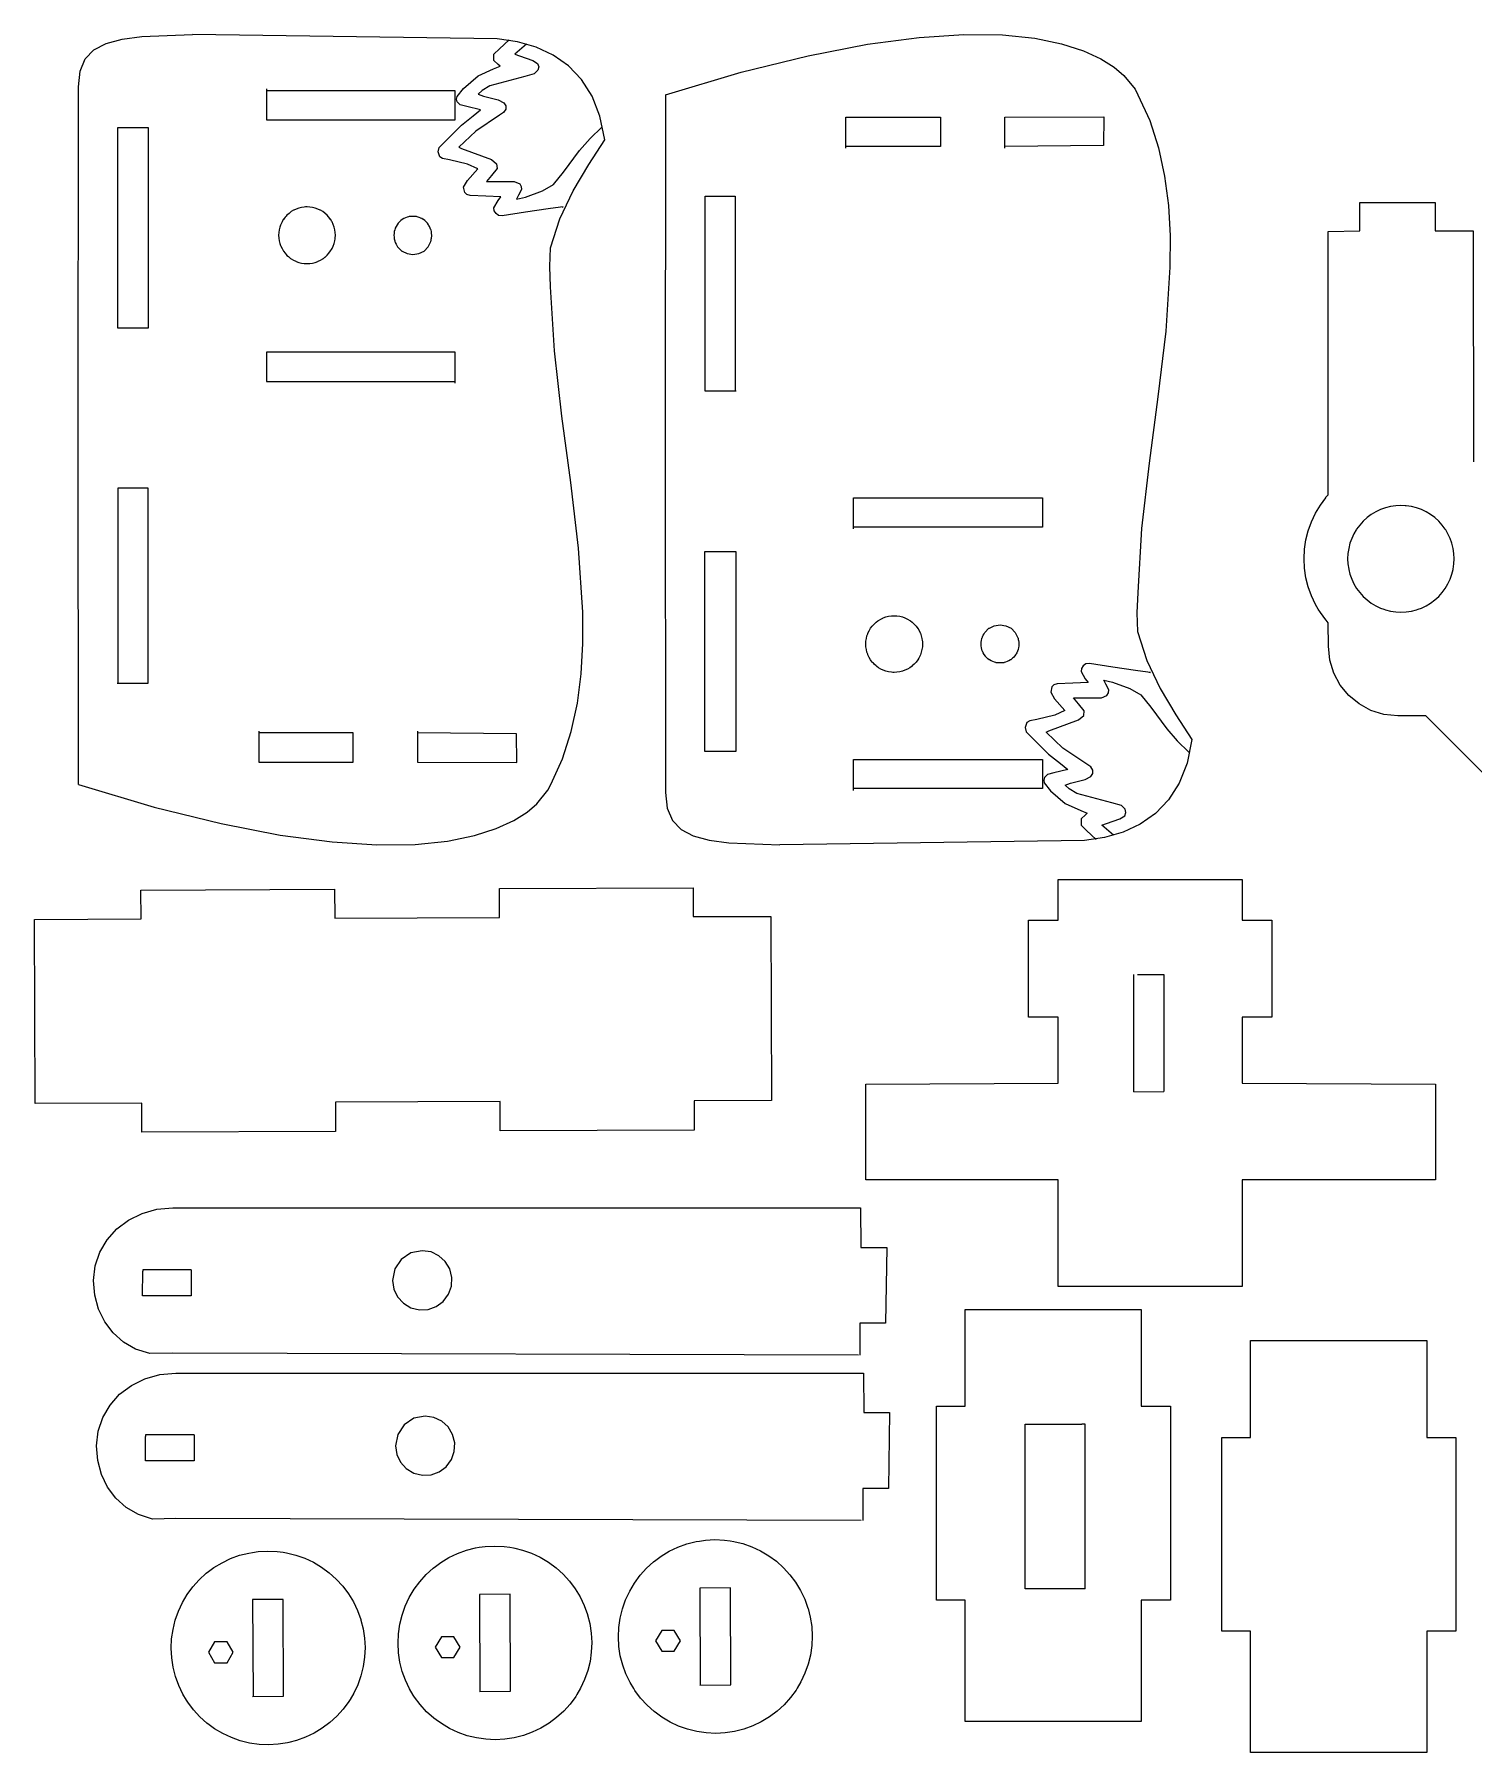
# Model space of a CAD drawing. Extents: x -171 to 171, y -88 to 88.
# Drawn here: x -170.5 to -26.6, y -87.8 to 84.1 of the extents above; entities that cross this region are included whole.
import ezdxf

# ---------------------------------------------------------------- set-up
doc = ezdxf.new("R2010")
doc.units = 0
doc.layers.add('MODELSKETCH_VISIBLE', color=7, linetype='CONTINUOUS')

msp = doc.modelspace()

# ---------------------------------------------------------------- linework, layer by layer
at = {"layer": 'MODELSKETCH_VISIBLE'}
for p, q in [((-165.44, 81.62), (-164.58, 82.53)), ((-164.58, 82.53), (-163.35, 83.17)), ((-163.35, 83.17), (-161.76, 83.6)), ((-161.76, 83.6), (-159.79, 83.87)), ((-159.79, 83.87), (-154.7, 84.08)), ((-124.23, 83.62), (-154.7, 84.08)), ((-124.57, 82.09), (-124.01, 82.64)), ((-122.22, 83.33), (-124.23, 83.62)), ((-124.01, 82.64), (-123.05, 83.52)), ((-121.32, 83.1), (-122.48, 82.1)), ((-120.35, 82.79), (-122.22, 83.33)), ((-118.64, 82.01), (-120.35, 82.79)), ((-93.13, 81.95), (-87.21, 83.09)), ((-87.21, 83.09), (-82.04, 83.78)), ((-82.04, 83.78), (-77.56, 84.07)), ((-77.56, 84.07), (-73.72, 84.02)), ((-73.72, 84.02), (-70.49, 83.69)), ((-70.49, 83.69), (-67.8, 83.14)), ((-67.8, 83.14), (-65.61, 82.44)), ((-165.95, 80.41), (-165.44, 81.62)), ((-124.6, 80.64), (-123.94, 80.91)), ((-124.57, 81.48), (-124.57, 82.09)), ((-124.14, 81.07), (-124.57, 81.48)), ((-123.94, 80.91), (-124.14, 81.07)), ((-122.48, 82.1), (-122.02, 81.92)), ((-122.02, 81.92), (-120.68, 81.48)), ((-120.68, 81.48), (-120.21, 81.16)), ((-120.21, 81.16), (-120.07, 80.84)), ((-120.07, 80.84), (-120.17, 80.49)), ((-117.12, 80.94), (-118.64, 82.01)), ((-115.82, 79.58), (-117.12, 80.94)), ((-99.85, 80.29), (-93.13, 81.95)), ((-65.61, 82.44), (-63.88, 81.63)), ((-63.88, 81.63), (-62.54, 80.79)), ((-62.54, 80.79), (-61.56, 79.96)), ((-166.12, 78.84), (-165.95, 80.41)), ((-127.62, 78.66), (-126.15, 79.92)), ((-126.15, 79.92), (-124.6, 80.64)), ((-121.49, 79.86), (-124.99, 78.94)), ((-120.54, 80.15), (-121.49, 79.86)), ((-120.17, 80.49), (-120.54, 80.15)), ((-114.76, 77.91), (-115.82, 79.58)), ((-107.4, 78.05), (-99.85, 80.29)), ((-61.56, 79.96), (-60.45, 78.61)), ((-166.15, 44.08), (-166.12, 78.84)), ((-147.32, 78.62), (-147.32, 75.52)), ((-128.43, 78.45), (-147.32, 78.45)), ((-128.43, 75.52), (-128.43, 78.45)), ((-128.31, 77.6), (-128.26, 77.88)), ((-128.23, 77.33), (-128.31, 77.6)), ((-128.26, 77.88), (-127.62, 78.66)), ((-125.75, 78.47), (-126.15, 78.09)), ((-126.15, 78.09), (-125.62, 77.91)), ((-124.99, 78.94), (-125.75, 78.47)), ((-125.62, 77.91), (-124.15, 77.54)), ((-124.15, 77.54), (-123.57, 77.25)), ((-113.97, 75.9), (-114.76, 77.91)), ((-107.4, 78.05), (-107.44, 43.01)), ((-60.45, 78.61), (-60.17, 78.05)), ((-60.17, 78.05), (-58.99, 75.46)), ((-127.93, 77.03), (-128.23, 77.33)), ((-127.28, 76.87), (-127.93, 77.03)), ((-127.82, 75), (-126.63, 75.95)), ((-125.9, 76.54), (-127.28, 76.87)), ((-126.63, 75.95), (-125.9, 76.54)), ((-124.01, 75.99), (-126.38, 74.4)), ((-123.61, 76.28), (-124.01, 75.99)), ((-123.39, 76.6), (-123.61, 76.28)), ((-123.57, 77.25), (-123.38, 76.93)), ((-123.38, 76.93), (-123.39, 76.6)), ((-113.48, 73.54), (-113.97, 75.9)), ((-89.36, 75.8), (-79.91, 75.8)), ((-89.36, 72.7), (-89.36, 75.8)), ((-79.91, 75.8), (-79.91, 72.88)), ((-73.49, 75.8), (-63.57, 75.83)), ((-73.49, 72.7), (-73.49, 75.8)), ((-63.57, 75.83), (-63.6, 72.97)), ((-162.2, 74.73), (-162.2, 54.72)), ((-159.1, 74.73), (-162.2, 74.73)), ((-159.1, 54.72), (-159.1, 74.73)), ((-147.32, 75.52), (-128.43, 75.52)), ((-130.06, 72.78), (-127.82, 75)), ((-126.38, 74.4), (-128.07, 72.8)), ((-114.95, 73.68), (-113.77, 74.8)), ((-58.99, 75.46), (-58.11, 72.74)), ((-130.15, 72.32), (-130.06, 72.78)), ((-129.98, 71.84), (-130.15, 72.32)), ((-128.07, 72.8), (-127.8, 72.65)), ((-127.8, 72.65), (-124.82, 71.56)), ((-127.8, 72.65), (-127.8, 72.65)), ((-117.61, 70.29), (-116, 72.46)), ((-116, 72.46), (-114.95, 73.68)), ((-115.09, 71.08), (-113.48, 73.54)), ((-79.91, 72.88), (-89.36, 72.88)), ((-63.6, 72.97), (-73.49, 72.88)), ((-58.11, 72.74), (-57.5, 69.91)), ((-129.71, 71.65), (-129.98, 71.84)), ((-129.01, 71.52), (-129.71, 71.65)), ((-127.21, 71.09), (-129.01, 71.52)), ((-127.22, 69.45), (-126.19, 70.64)), ((-126.19, 70.64), (-127.21, 71.09)), ((-124.82, 71.56), (-124.3, 71.14)), ((-124.26, 70.65), (-124.82, 69.96)), ((-124.3, 71.14), (-124.26, 70.65)), ((-116.65, 68.43), (-115.09, 71.08)), ((-127.6, 68.81), (-127.22, 69.45)), ((-127.48, 68.25), (-127.6, 68.81)), ((-124.82, 69.96), (-125.31, 69.36)), ((-125.31, 69.36), (-122.53, 69.36)), ((-122.53, 69.36), (-121.98, 69.12)), ((-121.98, 69.12), (-121.83, 68.86)), ((-121.83, 68.86), (-121.81, 68.55)), ((-119.7, 68.44), (-118.6, 69.08)), ((-118.6, 69.08), (-117.61, 70.29)), ((-57.5, 69.91), (-57.12, 66.96)), ((-127.28, 68.06), (-127.48, 68.25)), ((-126.96, 67.96), (-127.28, 68.06)), ((-125.39, 67.9), (-126.96, 67.96)), ((-123.87, 67.84), (-125.39, 67.9)), ((-124.57, 66.73), (-124.16, 67.45)), ((-124.16, 67.45), (-123.87, 67.84)), ((-122.1, 68.01), (-122.3, 67.61)), ((-122.3, 67.61), (-121.42, 67.79)), ((-121.81, 68.55), (-122.1, 68.01)), ((-121.42, 67.79), (-119.7, 68.44)), ((-117.99, 65.63), (-116.65, 68.43)), ((-103.45, 67.91), (-100.43, 67.91)), ((-103.45, 48.38), (-103.45, 67.91)), ((-100.43, 67.91), (-100.43, 48.38)), ((-37.96, 67.28), (-30.43, 67.28)), ((-37.96, 64.42), (-37.96, 67.28)), ((-30.43, 67.28), (-30.43, 64.42)), ((-145.76, 65.33), (-145.88, 65.08)), ((-145.63, 65.55), (-145.76, 65.33)), ((-145.62, 65.57), (-145.63, 65.55)), ((-145.56, 65.65), (-145.62, 65.57)), ((-145.45, 65.79), (-145.56, 65.65)), ((-145.41, 65.83), (-145.45, 65.79)), ((-145.34, 65.91), (-145.41, 65.83)), ((-145.27, 66), (-145.34, 65.91)), ((-145.06, 66.18), (-145.27, 66)), ((-144.99, 66.24), (-145.06, 66.18)), ((-144.84, 66.35), (-144.99, 66.24)), ((-144.6, 66.49), (-144.84, 66.35)), ((-144.59, 66.49), (-144.6, 66.49)), ((-144.35, 66.61), (-144.59, 66.49)), ((-144.08, 66.7), (-144.35, 66.61)), ((-143.81, 66.77), (-144.08, 66.7)), ((-143.54, 66.81), (-143.81, 66.77)), ((-143.41, 66.82), (-143.54, 66.81)), ((-143.26, 66.83), (-143.41, 66.82)), ((-142.98, 66.81), (-143.26, 66.83)), ((-142.71, 66.77), (-142.98, 66.81)), ((-142.44, 66.7), (-142.71, 66.77)), ((-142.17, 66.61), (-142.44, 66.7)), ((-141.93, 66.49), (-142.17, 66.61)), ((-141.92, 66.49), (-141.93, 66.49)), ((-141.68, 66.35), (-141.92, 66.49)), ((-141.47, 66.19), (-141.68, 66.35)), ((-141.46, 66.18), (-141.47, 66.19)), ((-141.25, 66), (-141.46, 66.18)), ((-141.11, 65.83), (-141.25, 66)), ((-141.07, 65.79), (-141.11, 65.83)), ((-140.9, 65.57), (-141.07, 65.79)), ((-140.89, 65.55), (-140.9, 65.57)), ((-140.8, 65.4), (-140.89, 65.55)), ((-140.76, 65.33), (-140.8, 65.4)), ((-140.64, 65.08), (-140.76, 65.33)), ((-134.02, 65.33), (-134.12, 65.22)), ((-133.88, 65.45), (-134.02, 65.33)), ((-133.75, 65.55), (-133.88, 65.45)), ((-133.73, 65.56), (-133.75, 65.55)), ((-133.57, 65.66), (-133.73, 65.56)), ((-133.73, 65.56), (-133.73, 65.56)), ((-133.4, 65.74), (-133.57, 65.66)), ((-133.23, 65.8), (-133.4, 65.74)), ((-133.1, 65.83), (-133.23, 65.8)), ((-133.05, 65.85), (-133.1, 65.83)), ((-132.86, 65.87), (-133.05, 65.85)), ((-132.68, 65.88), (-132.86, 65.87)), ((-132.49, 65.87), (-132.68, 65.88)), ((-132.31, 65.85), (-132.49, 65.87)), ((-132.26, 65.83), (-132.31, 65.85)), ((-132.13, 65.8), (-132.26, 65.83)), ((-131.96, 65.74), (-132.13, 65.8)), ((-131.9, 65.71), (-131.96, 65.74)), ((-131.79, 65.66), (-131.9, 65.71)), ((-131.63, 65.56), (-131.79, 65.66)), ((-131.61, 65.55), (-131.63, 65.56)), ((-131.48, 65.45), (-131.61, 65.55)), ((-131.42, 65.4), (-131.48, 65.45)), ((-131.34, 65.33), (-131.42, 65.4)), ((-131.22, 65.19), (-131.34, 65.33)), ((-124.54, 66.42), (-124.57, 66.73)), ((-124.35, 66.15), (-124.54, 66.42)), ((-124.11, 65.97), (-124.35, 66.15)), ((-123.74, 65.93), (-124.11, 65.97)), ((-121.4, 66.29), (-123.74, 65.93)), ((-119.14, 66.64), (-121.4, 66.29)), ((-117.9, 66.81), (-119.14, 66.64)), ((-118.92, 62.73), (-117.99, 65.63)), ((-117.64, 66.83), (-117.9, 66.81)), ((-117.75, 66.8), (-117.64, 66.83)), ((-57.12, 66.96), (-56.95, 63.93)), ((-146.08, 64.27), (-146.1, 63.99)), ((-146.1, 63.99), (-146.08, 63.71)), ((-146.04, 64.54), (-146.08, 64.27)), ((-146.08, 63.71), (-146.04, 63.44)), ((-145.97, 64.81), (-146.04, 64.54)), ((-145.91, 65), (-145.97, 64.81)), ((-145.88, 65.08), (-145.91, 65)), ((-140.55, 64.81), (-140.64, 65.08)), ((-140.48, 64.54), (-140.55, 64.81)), ((-140.44, 64.27), (-140.48, 64.54)), ((-140.48, 63.44), (-140.45, 63.62)), ((-140.45, 63.62), (-140.44, 63.71)), ((-140.42, 63.99), (-140.44, 64.27)), ((-140.44, 63.71), (-140.42, 63.99)), ((-134.56, 64.18), (-134.57, 63.99)), ((-134.57, 63.99), (-134.56, 63.81)), ((-134.53, 64.36), (-134.56, 64.18)), ((-134.56, 64.18), (-134.56, 64.18)), ((-134.56, 63.81), (-134.56, 63.8)), ((-134.56, 63.8), (-134.53, 63.62)), ((-134.49, 64.54), (-134.53, 64.36)), ((-134.53, 63.62), (-134.49, 63.44)), ((-134.53, 63.62), (-134.53, 63.62)), ((-134.45, 64.65), (-134.49, 64.54)), ((-134.43, 64.71), (-134.45, 64.65)), ((-134.35, 64.88), (-134.43, 64.71)), ((-134.25, 65.04), (-134.35, 64.88)), ((-134.14, 65.19), (-134.25, 65.04)), ((-134.12, 65.22), (-134.14, 65.19)), ((-131.11, 65.04), (-131.22, 65.19)), ((-131.07, 64.98), (-131.11, 65.04)), ((-131.01, 64.88), (-131.07, 64.98)), ((-130.93, 64.71), (-131.01, 64.88)), ((-130.87, 64.54), (-130.93, 64.71)), ((-130.86, 64.49), (-130.87, 64.54)), ((-130.82, 64.36), (-130.86, 64.49)), ((-130.85, 63.52), (-130.83, 63.62)), ((-130.83, 63.62), (-130.82, 63.62)), ((-130.8, 64.18), (-130.82, 64.36)), ((-130.82, 63.62), (-130.8, 63.8)), ((-130.79, 63.99), (-130.8, 64.18)), ((-130.8, 63.8), (-130.79, 63.88)), ((-130.79, 63.98), (-130.79, 63.99)), ((-130.79, 63.97), (-130.79, 63.98)), ((-130.78, 63.94), (-130.79, 63.97)), ((-130.79, 63.91), (-130.78, 63.94)), ((-130.79, 63.88), (-130.79, 63.91)), ((-56.95, 63.93), (-56.96, 60.81)), ((-41.14, 64.37), (-37.96, 64.42)), ((-41.13, 41.32), (-41.14, 64.37)), ((-30.43, 64.42), (-26.65, 64.42)), ((-26.65, 64.42), (-26.6, 41.32)), ((-146.04, 63.44), (-145.97, 63.17)), ((-145.97, 63.17), (-145.91, 62.98)), ((-145.91, 62.98), (-145.88, 62.9)), ((-145.88, 62.9), (-145.76, 62.65)), ((-145.76, 62.65), (-145.68, 62.52)), ((-145.68, 62.52), (-145.62, 62.41)), ((-145.62, 62.41), (-145.45, 62.19)), ((-145.45, 62.19), (-145.34, 62.07)), ((-145.34, 62.07), (-145.27, 61.98)), ((-145.27, 61.98), (-145.12, 61.85)), ((-141.46, 61.8), (-141.25, 61.99)), ((-141.25, 61.99), (-141.07, 62.19)), ((-141.07, 62.19), (-140.9, 62.42)), ((-140.9, 62.42), (-140.8, 62.58)), ((-140.8, 62.58), (-140.76, 62.65)), ((-140.76, 62.65), (-140.64, 62.91)), ((-140.64, 62.91), (-140.55, 63.17)), ((-140.55, 63.17), (-140.48, 63.44)), ((-134.49, 63.44), (-134.48, 63.4)), ((-134.48, 63.4), (-134.47, 63.36)), ((-134.47, 63.36), (-134.44, 63.3)), ((-134.47, 63.36), (-134.47, 63.36)), ((-134.47, 63.36), (-134.47, 63.36)), ((-134.44, 63.3), (-134.43, 63.27)), ((-134.43, 63.27), (-134.35, 63.1)), ((-134.35, 63.1), (-134.27, 62.97)), ((-134.27, 62.97), (-134.2, 62.83)), ((-134.2, 62.83), (-133.78, 62.41)), ((-133.78, 62.41), (-133.73, 62.39)), ((-133.73, 62.39), (-133.26, 62.15)), ((-133.26, 62.15), (-132.67, 62.05)), ((-132.67, 62.05), (-132.09, 62.15)), ((-132.09, 62.15), (-131.56, 62.41)), ((-131.56, 62.41), (-131.14, 62.83)), ((-131.14, 62.83), (-130.88, 63.36)), ((-130.88, 63.36), (-130.87, 63.4)), ((-130.87, 63.4), (-130.86, 63.48)), ((-130.86, 63.48), (-130.85, 63.52)), ((-118.99, 60.87), (-118.92, 62.73)), ((-145.12, 61.85), (-145.06, 61.8)), ((-145.06, 61.8), (-144.9, 61.68)), ((-144.9, 61.68), (-144.84, 61.63)), ((-144.84, 61.63), (-144.6, 61.49)), ((-144.6, 61.49), (-144.39, 61.39)), ((-144.39, 61.39), (-144.35, 61.37)), ((-144.35, 61.37), (-144.08, 61.28)), ((-144.08, 61.28), (-143.81, 61.21)), ((-143.81, 61.21), (-143.54, 61.17)), ((-143.54, 61.17), (-143.26, 61.15)), ((-143.26, 61.15), (-142.98, 61.17)), ((-142.98, 61.17), (-142.71, 61.21)), ((-142.71, 61.21), (-142.44, 61.28)), ((-142.44, 61.28), (-142.17, 61.37)), ((-142.17, 61.37), (-142.13, 61.39)), ((-142.13, 61.39), (-141.92, 61.49)), ((-141.92, 61.49), (-141.68, 61.63)), ((-141.68, 61.63), (-141.64, 61.66)), ((-141.64, 61.66), (-141.62, 61.68)), ((-141.62, 61.68), (-141.47, 61.79)), ((-141.47, 61.79), (-141.46, 61.8)), ((-118.9, 58.82), (-118.99, 60.87)), ((-56.96, 60.81), (-57.39, 54.4)), ((-118.52, 52.43), (-118.9, 58.82)), ((-162.2, 54.72), (-159.1, 54.72)), ((-57.39, 54.4), (-58.17, 47.83)), ((-147.32, 52.28), (-147.32, 49.35)), ((-146.1, 52.28), (-147.32, 52.28)), ((-145.9, 52.28), (-146.1, 52.28)), ((-134.56, 52.28), (-145.9, 52.28)), ((-128.43, 52.28), (-134.56, 52.28)), ((-128.43, 49.18), (-128.43, 52.28)), ((-117.77, 45.88), (-118.52, 52.43)), ((-147.32, 49.35), (-128.43, 49.35)), ((-100.35, 48.38), (-103.45, 48.38)), ((-58.17, 47.83), (-59.05, 41.21)), ((-116.88, 39.26), (-117.77, 45.88)), ((-166.12, 9.04), (-166.15, 44.08)), ((-107.44, 43.01), (-107.4, 8.25)), ((-41.13, 40.96), (-41.13, 41.32)), ((-59.05, 41.21), (-59.8, 34.66)), ((-41.13, 40.34), (-41.13, 40.96)), ((-41.13, 39.78), (-41.13, 40.34)), ((-41.13, 39.31), (-41.13, 39.78)), ((-162.17, 38.71), (-162.17, 19.18)), ((-159.14, 38.71), (-162.17, 38.71)), ((-159.14, 19.18), (-159.14, 38.71)), ((-116.11, 32.69), (-116.88, 39.26)), ((-41.36, 37.78), (-41.13, 38.02)), ((-41.13, 38.9), (-41.13, 39.31)), ((-41.13, 38.56), (-41.13, 38.9)), ((-41.13, 38.29), (-41.13, 38.56)), ((-41.13, 38.1), (-41.13, 38.29)), ((-41.13, 38.02), (-41.13, 38.1)), ((-88.61, 37.74), (-69.71, 37.74)), ((-88.61, 34.64), (-88.61, 37.74)), ((-69.71, 37.74), (-69.71, 34.81)), ((-42.82, 35.34), (-42.41, 36.2)), ((-42.41, 36.2), (-41.92, 37.01)), ((-41.92, 37.01), (-41.39, 37.73)), ((-41.39, 37.73), (-41.36, 37.78)), ((-36.38, 36.33), (-36.83, 36.06)), ((-35.91, 36.56), (-36.38, 36.33)), ((-35.41, 36.73), (-35.91, 36.56)), ((-34.9, 36.86), (-35.41, 36.73)), ((-34.39, 36.94), (-34.9, 36.86)), ((-33.86, 36.96), (-34.39, 36.94)), ((-33.45, 36.94), (-33.86, 36.96)), ((-33.34, 36.94), (-33.45, 36.94)), ((-32.82, 36.86), (-33.34, 36.94)), ((-32.32, 36.73), (-32.82, 36.86)), ((-31.82, 36.56), (-32.32, 36.73)), ((-31.35, 36.33), (-31.82, 36.56)), ((-30.9, 36.06), (-31.35, 36.33)), ((-87.38, 34.81), (-88.61, 34.81)), ((-87.19, 34.81), (-87.38, 34.81)), ((-75.84, 34.81), (-87.19, 34.81)), ((-69.71, 34.81), (-75.84, 34.81)), ((-59.8, 34.66), (-60.18, 28.27)), ((-43.37, 33.52), (-43.14, 34.44)), ((-43.14, 34.44), (-42.82, 35.34)), ((-38.34, 34.53), (-38.57, 34.14)), ((-38.3, 34.59), (-38.34, 34.53)), ((-37.99, 35.01), (-38.3, 34.59)), ((-37.63, 35.4), (-37.99, 35.01)), ((-37.25, 35.75), (-37.63, 35.4)), ((-36.83, 36.06), (-37.25, 35.75)), ((-30.48, 35.75), (-30.9, 36.06)), ((-30.09, 35.4), (-30.48, 35.75)), ((-29.74, 35.01), (-30.09, 35.4)), ((-29.43, 34.59), (-29.74, 35.01)), ((-29.39, 34.53), (-29.43, 34.59)), ((-29.16, 34.14), (-29.39, 34.53)), ((-115.68, 26.28), (-116.11, 32.69)), ((-43.51, 32.58), (-43.37, 33.52)), ((-39.09, 32.67), (-39.17, 32.15)), ((-38.97, 33.18), (-39.09, 32.67)), ((-38.79, 33.67), (-38.97, 33.18)), ((-38.57, 34.14), (-38.79, 33.67)), ((-28.94, 33.67), (-29.16, 34.14)), ((-28.76, 33.18), (-28.94, 33.67)), ((-28.63, 32.67), (-28.76, 33.18)), ((-28.56, 32.15), (-28.63, 32.67)), ((-103.49, 32.37), (-100.39, 32.37)), ((-103.49, 12.36), (-103.49, 32.37)), ((-100.39, 32.37), (-100.39, 12.36)), ((-43.55, 31.63), (-43.51, 32.58)), ((-43.51, 30.68), (-43.55, 31.63)), ((-39.17, 32.15), (-39.2, 31.63)), ((-39.2, 31.63), (-39.17, 31.11)), ((-39.17, 31.11), (-39.09, 30.59)), ((-28.63, 30.59), (-28.56, 31.11)), ((-28.53, 31.63), (-28.56, 32.15)), ((-28.56, 31.11), (-28.53, 31.63)), ((-43.37, 29.74), (-43.51, 30.68)), ((-43.14, 28.82), (-43.37, 29.74)), ((-39.09, 30.59), (-39.09, 30.56)), ((-39.09, 30.56), (-38.97, 30.08)), ((-38.97, 30.08), (-38.79, 29.59)), ((-38.79, 29.59), (-38.57, 29.12)), ((-29.16, 29.12), (-28.94, 29.59)), ((-28.94, 29.59), (-28.76, 30.08)), ((-28.76, 30.08), (-28.64, 30.56)), ((-28.64, 30.56), (-28.63, 30.59)), ((-60.18, 28.27), (-60.27, 26.22)), ((-42.82, 27.92), (-43.14, 28.82)), ((-42.41, 27.06), (-42.82, 27.92)), ((-38.57, 29.12), (-38.3, 28.67)), ((-38.3, 28.67), (-37.99, 28.25)), ((-37.99, 28.25), (-37.63, 27.86)), ((-37.63, 27.86), (-37.25, 27.51)), ((-37.25, 27.51), (-36.83, 27.2)), ((-30.9, 27.2), (-30.48, 27.51)), ((-30.48, 27.51), (-30.09, 27.86)), ((-30.09, 27.86), (-29.74, 28.25)), ((-29.74, 28.25), (-29.43, 28.67)), ((-29.43, 28.67), (-29.16, 29.12)), ((-115.67, 23.16), (-115.68, 26.28)), ((-85.63, 25.72), (-85.37, 25.81)), ((-85.37, 25.81), (-85.1, 25.88)), ((-85.1, 25.88), (-84.82, 25.92)), ((-84.82, 25.92), (-84.54, 25.94)), ((-84.54, 25.94), (-84.26, 25.92)), ((-84.26, 25.92), (-83.99, 25.88)), ((-83.99, 25.88), (-83.72, 25.81)), ((-83.72, 25.81), (-83.46, 25.72)), ((-60.27, 26.22), (-60.21, 24.36)), ((-42.13, 26.59), (-42.41, 27.06)), ((-41.92, 26.25), (-42.13, 26.59)), ((-41.39, 25.53), (-41.92, 26.25)), ((-36.83, 27.2), (-36.38, 26.93)), ((-36.38, 26.93), (-35.91, 26.7)), ((-35.91, 26.7), (-35.59, 26.59)), ((-35.59, 26.59), (-35.41, 26.53)), ((-35.41, 26.53), (-34.9, 26.4)), ((-34.9, 26.4), (-34.39, 26.32)), ((-34.39, 26.32), (-33.86, 26.3)), ((-33.86, 26.3), (-33.34, 26.32)), ((-33.34, 26.32), (-32.82, 26.4)), ((-32.82, 26.4), (-32.32, 26.53)), ((-32.32, 26.53), (-32.14, 26.59)), ((-32.14, 26.59), (-31.82, 26.7)), ((-31.82, 26.7), (-31.35, 26.93)), ((-31.35, 26.93), (-30.9, 27.2)), ((-87.26, 23.92), (-87.19, 24.11)), ((-87.19, 24.11), (-87.16, 24.18)), ((-87.16, 24.18), (-87.04, 24.44)), ((-87.04, 24.44), (-86.96, 24.57)), ((-86.96, 24.57), (-86.9, 24.68)), ((-86.9, 24.68), (-86.73, 24.9)), ((-86.73, 24.9), (-86.62, 25.02)), ((-86.62, 25.02), (-86.55, 25.1)), ((-86.55, 25.1), (-86.4, 25.24)), ((-86.4, 25.24), (-86.34, 25.29)), ((-86.34, 25.29), (-86.18, 25.41)), ((-86.18, 25.41), (-86.12, 25.46)), ((-86.12, 25.46), (-85.88, 25.6)), ((-85.88, 25.6), (-85.67, 25.7)), ((-85.67, 25.7), (-85.63, 25.72)), ((-83.46, 25.72), (-83.41, 25.7)), ((-83.41, 25.7), (-83.21, 25.6)), ((-83.21, 25.6), (-82.97, 25.46)), ((-82.97, 25.46), (-82.93, 25.43)), ((-82.93, 25.43), (-82.9, 25.41)), ((-82.9, 25.41), (-82.75, 25.3)), ((-82.75, 25.3), (-82.74, 25.29)), ((-82.74, 25.29), (-82.54, 25.1)), ((-82.54, 25.1), (-82.35, 24.9)), ((-82.35, 24.9), (-82.18, 24.67)), ((-82.18, 24.67), (-82.09, 24.51)), ((-82.09, 24.51), (-82.04, 24.44)), ((-82.04, 24.44), (-81.92, 24.18)), ((-81.92, 24.18), (-81.83, 23.92)), ((-75.63, 23.99), (-75.55, 24.12)), ((-75.55, 24.12), (-75.48, 24.26)), ((-75.48, 24.26), (-75.06, 24.68)), ((-75.06, 24.68), (-75.02, 24.7)), ((-75.02, 24.7), (-74.54, 24.94)), ((-74.54, 24.94), (-73.95, 25.04)), ((-73.95, 25.04), (-73.37, 24.94)), ((-73.37, 24.94), (-72.84, 24.68)), ((-72.84, 24.68), (-72.43, 24.26)), ((-72.43, 24.26), (-72.16, 23.73)), ((-60.21, 24.36), (-59.27, 21.46)), ((-41.35, 25.48), (-41.39, 25.53)), ((-41.13, 25.24), (-41.35, 25.48)), ((-41.13, 25.18), (-41.13, 25.24)), ((-41.12, 22.9), (-41.13, 25.18)), ((-115.84, 20.13), (-115.67, 23.16)), ((-87.38, 23.1), (-87.36, 23.38)), ((-87.36, 22.82), (-87.38, 23.1)), ((-87.36, 23.38), (-87.32, 23.65)), ((-87.32, 22.55), (-87.36, 22.82)), ((-87.32, 23.65), (-87.26, 23.92)), ((-87.26, 22.28), (-87.32, 22.55)), ((-81.83, 23.92), (-81.76, 23.65)), ((-81.76, 22.55), (-81.83, 22.28)), ((-81.76, 23.65), (-81.73, 23.47)), ((-81.72, 22.82), (-81.76, 22.55)), ((-81.73, 23.47), (-81.72, 23.38)), ((-81.72, 23.38), (-81.71, 23.1)), ((-81.71, 23.1), (-81.72, 22.82)), ((-75.85, 23.1), (-75.84, 23.28)), ((-75.84, 22.91), (-75.85, 23.1)), ((-75.84, 23.29), (-75.82, 23.47)), ((-75.84, 23.28), (-75.84, 23.29)), ((-75.84, 22.91), (-75.84, 22.91)), ((-75.82, 22.73), (-75.84, 22.91)), ((-75.82, 23.47), (-75.77, 23.65)), ((-75.82, 23.47), (-75.82, 23.47)), ((-75.77, 22.55), (-75.82, 22.73)), ((-75.77, 23.65), (-75.76, 23.69)), ((-75.73, 22.44), (-75.77, 22.55)), ((-75.76, 23.69), (-75.75, 23.73)), ((-75.75, 23.73), (-75.72, 23.79)), ((-75.75, 23.73), (-75.75, 23.73)), ((-75.75, 23.73), (-75.75, 23.73)), ((-75.71, 22.38), (-75.73, 22.44)), ((-75.72, 23.79), (-75.71, 23.82)), ((-75.71, 23.82), (-75.63, 23.99)), ((-75.63, 22.21), (-75.71, 22.38)), ((-72.21, 22.38), (-72.29, 22.21)), ((-72.15, 22.55), (-72.21, 22.38)), ((-72.16, 23.73), (-72.15, 23.69)), ((-72.15, 23.69), (-72.14, 23.61)), ((-72.14, 22.6), (-72.15, 22.55)), ((-72.14, 23.61), (-72.13, 23.57)), ((-72.11, 22.73), (-72.14, 22.6)), ((-72.13, 23.57), (-72.11, 23.47)), ((-72.11, 23.47), (-72.08, 23.28)), ((-72.11, 23.47), (-72.11, 23.47)), ((-72.08, 22.91), (-72.11, 22.73)), ((-72.08, 23.28), (-72.08, 23.21)), ((-72.08, 23.21), (-72.07, 23.18)), ((-72.07, 23.1), (-72.08, 22.91)), ((-72.07, 23.18), (-72.07, 23.15)), ((-72.07, 23.15), (-72.07, 23.12)), ((-72.07, 23.12), (-72.07, 23.11)), ((-72.07, 23.11), (-72.07, 23.1)), ((-40.98, 21.49), (-41.12, 22.9)), ((-87.19, 22.09), (-87.26, 22.28)), ((-87.16, 22.01), (-87.19, 22.09)), ((-87.04, 21.76), (-87.16, 22.01)), ((-86.91, 21.54), (-87.04, 21.76)), ((-86.9, 21.52), (-86.91, 21.54)), ((-86.84, 21.44), (-86.9, 21.52)), ((-86.73, 21.3), (-86.84, 21.44)), ((-86.7, 21.26), (-86.73, 21.3)), ((-86.62, 21.18), (-86.7, 21.26)), ((-86.55, 21.09), (-86.62, 21.18)), ((-86.34, 20.91), (-86.55, 21.09)), ((-86.27, 20.85), (-86.34, 20.91)), ((-86.12, 20.74), (-86.27, 20.85)), ((-85.88, 20.6), (-86.12, 20.74)), ((-82.97, 20.74), (-83.21, 20.6)), ((-82.75, 20.9), (-82.97, 20.74)), ((-82.74, 20.91), (-82.75, 20.9)), ((-82.54, 21.09), (-82.74, 20.91)), ((-82.39, 21.26), (-82.54, 21.09)), ((-82.35, 21.3), (-82.39, 21.26)), ((-82.18, 21.52), (-82.35, 21.3)), ((-82.17, 21.54), (-82.18, 21.52)), ((-82.09, 21.69), (-82.17, 21.54)), ((-82.04, 21.76), (-82.09, 21.69)), ((-81.92, 22.01), (-82.04, 21.76)), ((-81.83, 22.28), (-81.92, 22.01)), ((-75.53, 22.05), (-75.63, 22.21)), ((-75.42, 21.9), (-75.53, 22.05)), ((-75.4, 21.87), (-75.42, 21.9)), ((-75.3, 21.76), (-75.4, 21.87)), ((-75.16, 21.64), (-75.3, 21.76)), ((-75.03, 21.54), (-75.16, 21.64)), ((-75.02, 21.53), (-75.03, 21.54)), ((-75.01, 21.53), (-75.02, 21.53)), ((-74.85, 21.43), (-75.01, 21.53)), ((-74.69, 21.35), (-74.85, 21.43)), ((-74.51, 21.29), (-74.69, 21.35)), ((-74.38, 21.26), (-74.51, 21.29)), ((-74.33, 21.24), (-74.38, 21.26)), ((-74.15, 21.22), (-74.33, 21.24)), ((-73.96, 21.21), (-74.15, 21.22)), ((-73.78, 21.22), (-73.96, 21.21)), ((-73.59, 21.24), (-73.78, 21.22)), ((-73.54, 21.26), (-73.59, 21.24)), ((-73.41, 21.29), (-73.54, 21.26)), ((-73.24, 21.35), (-73.41, 21.29)), ((-73.18, 21.38), (-73.24, 21.35)), ((-73.07, 21.43), (-73.18, 21.38)), ((-72.91, 21.53), (-73.07, 21.43)), ((-72.89, 21.54), (-72.91, 21.53)), ((-72.76, 21.64), (-72.89, 21.54)), ((-72.71, 21.69), (-72.76, 21.64)), ((-72.62, 21.76), (-72.71, 21.69)), ((-72.5, 21.9), (-72.62, 21.76)), ((-72.39, 22.05), (-72.5, 21.9)), ((-72.35, 22.11), (-72.39, 22.05)), ((-72.29, 22.21), (-72.35, 22.11)), ((-65.82, 20.66), (-65.85, 20.36)), ((-65.63, 20.94), (-65.82, 20.66)), ((-65.39, 21.12), (-65.63, 20.94)), ((-65.02, 21.16), (-65.39, 21.12)), ((-62.68, 20.8), (-65.02, 21.16)), ((-60.42, 20.45), (-62.68, 20.8)), ((-59.27, 21.46), (-57.93, 18.66)), ((-40.57, 20.18), (-40.98, 21.49)), ((-162.24, 19.18), (-159.14, 19.18)), ((-116.21, 17.18), (-115.84, 20.13)), ((-85.87, 20.6), (-85.88, 20.6)), ((-85.63, 20.48), (-85.87, 20.6)), ((-85.37, 20.39), (-85.63, 20.48)), ((-85.1, 20.32), (-85.37, 20.39)), ((-84.82, 20.28), (-85.1, 20.32)), ((-84.69, 20.27), (-84.82, 20.28)), ((-84.54, 20.26), (-84.69, 20.27)), ((-84.26, 20.28), (-84.54, 20.26)), ((-83.99, 20.32), (-84.26, 20.28)), ((-83.72, 20.39), (-83.99, 20.32)), ((-83.46, 20.48), (-83.72, 20.39)), ((-83.21, 20.6), (-83.46, 20.48)), ((-83.21, 20.6), (-83.21, 20.6)), ((-68.56, 19.03), (-68.76, 18.84)), ((-68.25, 19.13), (-68.56, 19.03)), ((-66.68, 19.19), (-68.25, 19.13)), ((-65.15, 19.25), (-66.68, 19.19)), ((-65.85, 20.36), (-65.44, 19.64)), ((-65.44, 19.64), (-65.15, 19.25)), ((-63.58, 19.48), (-62.7, 19.3)), ((-63.38, 19.08), (-63.58, 19.48)), ((-63.09, 18.53), (-63.38, 19.08)), ((-62.7, 19.3), (-60.98, 18.65)), ((-59.18, 20.28), (-60.42, 20.45)), ((-58.92, 20.26), (-59.18, 20.28)), ((-59.04, 20.29), (-58.92, 20.26)), ((-39.93, 18.99), (-40.57, 20.18)), ((-39.08, 17.96), (-39.93, 18.99)), ((-68.76, 18.84), (-68.89, 18.28)), ((-68.89, 18.28), (-68.5, 17.64)), ((-68.5, 17.64), (-67.47, 16.45)), ((-66.6, 17.73), (-63.81, 17.73)), ((-66.1, 17.13), (-66.6, 17.73)), ((-63.81, 17.73), (-63.26, 17.97)), ((-63.26, 17.97), (-63.11, 18.23)), ((-63.11, 18.23), (-63.09, 18.53)), ((-60.98, 18.65), (-59.88, 18.01)), ((-59.88, 18.01), (-58.89, 16.8)), ((-57.93, 18.66), (-56.37, 16.01)), ((-38.05, 17.11), (-39.08, 17.96)), ((-116.83, 14.35), (-116.21, 17.18)), ((-70.29, 15.57), (-70.99, 15.44)), ((-68.49, 16), (-70.29, 15.57)), ((-69.08, 14.44), (-66.11, 15.53)), ((-67.47, 16.45), (-68.49, 16)), ((-66.11, 15.53), (-65.58, 15.95)), ((-65.54, 16.44), (-66.1, 17.13)), ((-65.58, 15.95), (-65.54, 16.44)), ((-58.89, 16.8), (-57.28, 14.63)), ((-56.37, 16.01), (-54.76, 13.55)), ((-36.87, 16.46), (-38.05, 17.11)), ((-35.57, 16.06), (-36.87, 16.46)), ((-34.17, 15.92), (-35.57, 16.06)), ((-31.39, 15.93), (-34.17, 15.92)), ((-26.6, 11.14), (-31.39, 15.93)), ((-148.08, 14.39), (-148.08, 11.29)), ((-138.63, 14.21), (-148.08, 14.21)), ((-138.63, 11.29), (-138.63, 14.21)), ((-132.21, 14.39), (-132.21, 11.29)), ((-122.32, 14.12), (-132.21, 14.21)), ((-122.29, 11.26), (-122.32, 14.12)), ((-117.71, 11.63), (-116.83, 14.35)), ((-71.26, 15.25), (-71.44, 14.77)), ((-71.44, 14.77), (-71.35, 14.31)), ((-71.35, 14.31), (-69.1, 12.09)), ((-70.99, 15.44), (-71.26, 15.25)), ((-69.35, 14.29), (-69.08, 14.44)), ((-67.66, 12.69), (-69.35, 14.29)), ((-69.08, 14.44), (-69.08, 14.44)), ((-57.28, 14.63), (-56.23, 13.41)), ((-100.39, 12.36), (-103.49, 12.36)), ((-69.1, 12.09), (-67.91, 11.14)), ((-65.29, 11.1), (-67.66, 12.69)), ((-56.23, 13.41), (-55.06, 12.29)), ((-54.76, 13.55), (-55.25, 11.19)), ((-148.08, 11.29), (-138.63, 11.29)), ((-132.21, 11.29), (-122.29, 11.26)), ((-118.89, 9.04), (-117.71, 11.63)), ((-88.61, 11.57), (-69.71, 11.57)), ((-88.61, 8.47), (-88.61, 11.57)), ((-69.71, 11.57), (-69.71, 8.64)), ((-67.18, 10.55), (-68.56, 10.22)), ((-67.91, 11.14), (-67.18, 10.55)), ((-64.89, 10.81), (-65.29, 11.1)), ((-64.68, 10.49), (-64.89, 10.81)), ((-64.66, 10.16), (-64.68, 10.49)), ((-55.25, 11.19), (-56.04, 9.18)), ((-24.17, 8.71), (-26.6, 11.14)), ((-166.12, 9.04), (-158.56, 6.8)), ((-119.17, 8.48), (-118.89, 9.04)), ((-69.71, 8.64), (-88.61, 8.64)), ((-69.51, 9.76), (-69.59, 9.49)), ((-69.59, 9.49), (-69.54, 9.21)), ((-69.54, 9.21), (-68.91, 8.43)), ((-69.22, 10.06), (-69.51, 9.76)), ((-68.56, 10.22), (-69.22, 10.06)), ((-67.43, 9), (-66.9, 9.18)), ((-67.04, 8.62), (-67.43, 9)), ((-66.27, 8.15), (-67.04, 8.62)), ((-66.9, 9.18), (-65.44, 9.55)), ((-65.44, 9.55), (-64.86, 9.84)), ((-64.86, 9.84), (-64.66, 10.16)), ((-56.04, 9.18), (-57.1, 7.51)), ((-121.26, 6.3), (-120.27, 7.13)), ((-120.27, 7.13), (-119.17, 8.48)), ((-107.4, 8.25), (-107.24, 6.68)), ((-68.91, 8.43), (-67.43, 7.17)), ((-67.43, 7.17), (-65.88, 6.45)), ((-62.78, 7.23), (-66.27, 8.15)), ((-61.82, 6.94), (-62.78, 7.23)), ((-61.45, 6.6), (-61.82, 6.94)), ((-57.1, 7.51), (-58.41, 6.15)), ((-158.56, 6.8), (-151.85, 5.14)), ((-124.33, 4.65), (-122.59, 5.46)), ((-122.59, 5.46), (-121.26, 6.3)), ((-107.24, 6.68), (-106.72, 5.47)), ((-106.72, 5.47), (-105.86, 4.56)), ((-65.88, 6.45), (-65.23, 6.18)), ((-65.42, 6.02), (-65.85, 5.61)), ((-65.85, 5.61), (-65.85, 5)), ((-65.23, 6.18), (-65.42, 6.02)), ((-63.76, 4.99), (-63.3, 5.17)), ((-63.3, 5.17), (-61.97, 5.61)), ((-61.97, 5.61), (-61.49, 5.93)), ((-61.49, 5.93), (-61.36, 6.25)), ((-61.36, 6.25), (-61.45, 6.6)), ((-58.41, 6.15), (-59.93, 5.08)), ((-151.85, 5.14), (-145.93, 4)), ((-145.93, 4), (-140.75, 3.31)), ((-129.2, 3.4), (-126.52, 3.95)), ((-126.52, 3.95), (-124.33, 4.65)), ((-105.86, 4.56), (-104.64, 3.92)), ((-104.64, 3.92), (-103.04, 3.49)), ((-103.04, 3.49), (-101.08, 3.22)), ((-65.52, 3.47), (-95.98, 3.01)), ((-65.85, 5), (-65.3, 4.45)), ((-63.51, 3.76), (-65.52, 3.47)), ((-65.3, 4.45), (-64.33, 3.57)), ((-62.61, 3.99), (-63.76, 4.99)), ((-61.64, 4.3), (-63.51, 3.76)), ((-59.93, 5.08), (-61.64, 4.3)), ((-140.75, 3.31), (-136.27, 3.02)), ((-136.27, 3.02), (-132.44, 3.07)), ((-132.44, 3.07), (-129.2, 3.4)), ((-101.08, 3.22), (-95.98, 3.01)), ((-159.88, -1.5), (-140.5, -1.42)), ((-159.86, -4.39), (-159.88, -1.5)), ((-140.5, -1.42), (-140.49, -4.31)), ((-124.02, -1.36), (-104.64, -1.28)), ((-124.01, -4.24), (-124.02, -1.36)), ((-104.64, -1.28), (-104.63, -4.16)), ((-68.14, -0.45), (-49.73, -0.45)), ((-68.14, -4.52), (-68.14, -0.45)), ((-49.73, -0.45), (-49.73, -4.52)), ((-170.52, -4.43), (-159.86, -4.39)), ((-170.45, -22.84), (-170.52, -4.43)), ((-140.49, -4.31), (-124.01, -4.24)), ((-104.63, -4.16), (-96.88, -4.13)), ((-96.88, -4.13), (-96.81, -22.54)), ((-71.1, -4.52), (-68.14, -4.52)), ((-71.1, -14.21), (-71.1, -4.52)), ((-49.73, -4.52), (-46.77, -4.52)), ((-46.77, -4.52), (-46.77, -14.21)), ((-60.57, -21.68), (-60.57, -9.95)), ((-60.21, -9.94), (-57.57, -9.94)), ((-57.57, -9.94), (-57.57, -21.66)), ((-68.14, -14.21), (-71.1, -14.21)), ((-68.14, -20.8), (-68.14, -14.21)), ((-49.73, -14.21), (-49.73, -20.8)), ((-46.77, -14.21), (-49.73, -14.21)), ((-87.38, -20.93), (-68.14, -20.8)), ((-87.37, -30.49), (-87.38, -20.93)), ((-60.57, -21.68), (-57.57, -21.66)), ((-49.73, -20.8), (-30.4, -20.92)), ((-30.4, -20.92), (-30.4, -30.49)), ((-159.79, -22.8), (-170.45, -22.84)), ((-159.78, -25.73), (-159.79, -22.8)), ((-123.94, -22.65), (-140.41, -22.72)), ((-140.41, -22.72), (-140.4, -25.65)), ((-123.93, -25.58), (-123.94, -22.65)), ((-96.81, -22.54), (-104.56, -22.57)), ((-104.56, -22.57), (-104.55, -25.51)), ((-140.4, -25.65), (-159.78, -25.73)), ((-104.55, -25.51), (-123.93, -25.58)), ((-71.1, -30.49), (-87.37, -30.49)), ((-68.14, -30.49), (-71.1, -30.49)), ((-68.14, -41.15), (-68.14, -30.49)), ((-49.73, -30.49), (-49.73, -41.15)), ((-46.77, -30.49), (-49.73, -30.49)), ((-30.4, -30.49), (-46.77, -30.49)), ((-161.11, -34.51), (-159.76, -33.84)), ((-159.76, -33.84), (-158.27, -33.42)), ((-158.27, -33.42), (-156.67, -33.27)), ((-156.67, -33.27), (-87.9, -33.27)), ((-87.9, -33.27), (-87.88, -37.24)), ((-163.25, -36.47), (-162.29, -35.4)), ((-162.29, -35.4), (-161.11, -34.51)), ((-164.44, -39.07), (-163.98, -37.71)), ((-163.98, -37.71), (-163.25, -36.47)), ((-132.87, -37.8), (-133.83, -38.44)), ((-131.73, -37.57), (-132.87, -37.8)), ((-130.86, -37.7), (-131.73, -37.57)), ((-130.08, -38.07), (-130.86, -37.7)), ((-87.88, -37.24), (-85.29, -37.24)), ((-85.29, -37.24), (-85.41, -44.81)), ((-164.6, -40.54), (-164.44, -39.07)), ((-154.84, -39.47), (-159.69, -39.47)), ((-159.69, -39.47), (-159.69, -39.61)), ((-154.84, -39.47), (-154.84, -42.07)), ((-134.47, -39.4), (-134.7, -40.54)), ((-133.83, -38.44), (-134.47, -39.4)), ((-129.44, -38.65), (-130.08, -38.07)), ((-128.99, -39.4), (-129.44, -38.65)), ((-128.78, -40.26), (-128.99, -39.4)), ((-164.48, -42.02), (-164.6, -40.54)), ((-159.7, -42.07), (-159.69, -39.61)), ((-134.7, -40.54), (-134.57, -41.41)), ((-129.11, -41.93), (-128.82, -41.12)), ((-128.82, -41.12), (-128.78, -40.26)), ((-49.73, -41.15), (-68.14, -41.15)), ((-164.1, -43.41), (-164.48, -42.02)), ((-154.84, -42.07), (-159.7, -42.07)), ((-134.57, -41.41), (-134.2, -42.19)), ((-134.2, -42.19), (-133.62, -42.83)), ((-133.62, -42.83), (-132.87, -43.28)), ((-130.34, -43.16), (-129.63, -42.64)), ((-129.63, -42.64), (-129.11, -41.93)), ((-163.49, -44.68), (-164.1, -43.41)), ((-162.66, -45.8), (-163.49, -44.68)), ((-132.87, -43.28), (-132.01, -43.5)), ((-132.01, -43.5), (-131.15, -43.45)), ((-131.15, -43.45), (-130.34, -43.16)), ((-77.44, -43.44), (-59.83, -43.44)), ((-77.44, -53.13), (-77.44, -43.44)), ((-59.83, -43.44), (-59.83, -53.13)), ((-161.62, -46.72), (-162.66, -45.8)), ((-87.96, -44.81), (-87.97, -48.03)), ((-85.41, -44.81), (-87.96, -44.81)), ((-160.4, -47.43), (-161.62, -46.72)), ((-158.99, -47.87), (-160.4, -47.43)), ((-156.67, -47.81), (-158.99, -47.87)), ((-88.12, -48.03), (-156.67, -47.81)), ((-48.9, -56.24), (-48.9, -46.55)), ((-48.9, -46.55), (-31.29, -46.55)), ((-31.29, -46.55), (-31.29, -56.24)), ((-157.98, -49.96), (-156.38, -49.81)), ((-156.38, -49.81), (-87.61, -49.81)), ((-87.61, -49.81), (-87.59, -53.77)), ((-162, -51.93), (-160.82, -51.05)), ((-160.82, -51.05), (-159.47, -50.38)), ((-159.47, -50.38), (-157.98, -49.96)), ((-163.69, -54.24), (-162.96, -53.01)), ((-162.96, -53.01), (-162, -51.93)), ((-80.31, -72.51), (-80.31, -53.13)), ((-80.31, -53.13), (-77.44, -53.13)), ((-59.83, -53.13), (-56.91, -53.13)), ((-56.91, -53.13), (-56.91, -72.51)), ((-164.15, -55.61), (-163.69, -54.24)), ((-133.54, -54.98), (-134.18, -55.94)), ((-132.58, -54.33), (-133.54, -54.98)), ((-131.44, -54.11), (-132.58, -54.33)), ((-130.57, -54.24), (-131.44, -54.11)), ((-129.79, -54.61), (-130.57, -54.24)), ((-129.15, -55.19), (-129.79, -54.61)), ((-87.59, -53.77), (-85, -53.77)), ((-85, -53.77), (-85.12, -61.35)), ((-71.45, -54.92), (-65.78, -54.92)), ((-71.45, -71.39), (-71.45, -54.92)), ((-65.45, -54.92), (-65.78, -54.92)), ((-65.45, -71.39), (-65.45, -54.92)), ((-164.31, -57.08), (-164.15, -55.61)), ((-159.41, -58.6), (-159.4, -56.15)), ((-154.55, -56), (-159.4, -56)), ((-159.4, -56), (-159.4, -56.15)), ((-154.55, -56), (-154.55, -58.6)), ((-134.18, -55.94), (-134.41, -57.08)), ((-128.7, -55.94), (-129.15, -55.19)), ((-128.49, -56.79), (-128.7, -55.94)), ((-51.77, -75.62), (-51.77, -56.24)), ((-51.77, -56.24), (-48.9, -56.24)), ((-31.29, -56.24), (-28.37, -56.24)), ((-28.37, -56.24), (-28.37, -75.62)), ((-164.19, -58.55), (-164.31, -57.08)), ((-134.41, -57.08), (-134.28, -57.95)), ((-134.28, -57.95), (-133.91, -58.73)), ((-128.82, -58.47), (-128.53, -57.66)), ((-128.53, -57.66), (-128.49, -56.79)), ((-163.81, -59.94), (-164.19, -58.55)), ((-163.2, -61.22), (-163.81, -59.94)), ((-154.55, -58.6), (-159.41, -58.6)), ((-133.91, -58.73), (-133.33, -59.37)), ((-133.33, -59.37), (-132.58, -59.82)), ((-132.58, -59.82), (-131.72, -60.03)), ((-131.72, -60.03), (-130.86, -59.99)), ((-130.86, -59.99), (-130.05, -59.7)), ((-130.05, -59.7), (-129.34, -59.18)), ((-129.34, -59.18), (-128.82, -58.47)), ((-162.37, -62.33), (-163.2, -61.22)), ((-87.67, -61.35), (-87.68, -64.57)), ((-85.12, -61.35), (-87.67, -61.35)), ((-161.33, -63.26), (-162.37, -62.33)), ((-160.11, -63.96), (-161.33, -63.26)), ((-158.7, -64.41), (-160.11, -63.96)), ((-156.38, -64.34), (-158.7, -64.41)), ((-87.83, -64.57), (-156.38, -64.34)), ((-106.18, -67.22), (-105.28, -66.9)), ((-105.28, -66.9), (-104.36, -66.66)), ((-104.36, -66.66), (-104, -66.61)), ((-104, -66.61), (-103.42, -66.52)), ((-103.42, -66.52), (-102.47, -66.47)), ((-102.47, -66.47), (-101.52, -66.51)), ((-101.52, -66.51), (-100.94, -66.59)), ((-100.94, -66.59), (-100.58, -66.65)), ((-100.58, -66.65), (-100.45, -66.68)), ((-100.45, -66.68), (-99.66, -66.87)), ((-99.66, -66.87), (-98.76, -67.19)), ((-151.75, -68.78), (-150.9, -68.37)), ((-150.9, -68.37), (-150, -68.04)), ((-150, -68.04), (-149.08, -67.81)), ((-149.08, -67.81), (-148.72, -67.75)), ((-148.72, -67.75), (-148.14, -67.66)), ((-148.14, -67.66), (-147.19, -67.61)), ((-147.19, -67.61), (-146.24, -67.66)), ((-146.24, -67.66), (-145.66, -67.74)), ((-145.66, -67.74), (-145.3, -67.79)), ((-145.3, -67.79), (-145.17, -67.83)), ((-145.17, -67.83), (-144.38, -68.02)), ((-144.38, -68.02), (-143.48, -68.34)), ((-143.48, -68.34), (-142.62, -68.74)), ((-142.62, -68.74), (-141.8, -69.23)), ((-129.89, -68.76), (-129.07, -68.27)), ((-129.07, -68.27), (-128.22, -67.86)), ((-128.22, -67.86), (-127.32, -67.54)), ((-127.32, -67.54), (-126.4, -67.3)), ((-126.4, -67.3), (-126.04, -67.24)), ((-126.04, -67.24), (-125.46, -67.16)), ((-125.46, -67.16), (-124.51, -67.11)), ((-124.51, -67.11), (-123.56, -67.15)), ((-123.56, -67.15), (-122.98, -67.23)), ((-122.98, -67.23), (-122.62, -67.28)), ((-122.62, -67.28), (-122.49, -67.32)), ((-122.49, -67.32), (-121.7, -67.51)), ((-121.7, -67.51), (-120.8, -67.83)), ((-120.8, -67.83), (-119.94, -68.23)), ((-119.94, -68.23), (-119.12, -68.72)), ((-119.12, -68.72), (-118.36, -69.28)), ((-109.31, -69.33), (-108.61, -68.69)), ((-108.61, -68.69), (-108.38, -68.52)), ((-108.38, -68.52), (-107.85, -68.12)), ((-107.85, -68.12), (-107.03, -67.63)), ((-107.03, -67.63), (-106.18, -67.22)), ((-98.76, -67.19), (-97.9, -67.59)), ((-97.9, -67.59), (-97.08, -68.08)), ((-97.08, -68.08), (-96.31, -68.64)), ((-96.31, -68.64), (-95.61, -69.28)), ((-154.03, -70.48), (-153.33, -69.84)), ((-153.33, -69.84), (-153.1, -69.67)), ((-153.1, -69.67), (-152.57, -69.27)), ((-152.57, -69.27), (-151.75, -68.78)), ((-141.8, -69.23), (-141.03, -69.79)), ((-141.03, -69.79), (-140.33, -70.42)), ((-140.33, -70.42), (-139.69, -71.13)), ((-131.99, -70.68), (-131.35, -69.97)), ((-131.35, -69.97), (-130.65, -69.33)), ((-130.65, -69.33), (-130.42, -69.16)), ((-130.42, -69.16), (-129.89, -68.76)), ((-118.36, -69.28), (-117.65, -69.92)), ((-117.65, -69.92), (-117.01, -70.62)), ((-110.51, -70.81), (-109.95, -70.04)), ((-109.95, -70.04), (-109.31, -69.33)), ((-95.61, -69.28), (-94.97, -69.98)), ((-94.97, -69.98), (-94.4, -70.74)), ((-155.71, -72.77), (-155.23, -71.95)), ((-155.23, -71.95), (-154.67, -71.19)), ((-154.67, -71.19), (-154.03, -70.48)), ((-139.69, -71.13), (-139.12, -71.89)), ((-139.12, -71.89), (-138.62, -72.7)), ((-133.04, -72.26), (-132.55, -71.44)), ((-132.55, -71.44), (-131.99, -70.68)), ((-122.96, -71.94), (-126.02, -71.95)), ((-126.02, -71.95), (-125.98, -81.65)), ((-122.92, -81.64), (-122.96, -71.94)), ((-117.01, -70.62), (-116.44, -71.38)), ((-116.44, -71.38), (-115.95, -72.19)), ((-111.4, -72.49), (-110.99, -71.62)), ((-110.99, -71.62), (-110.51, -70.81)), ((-100.92, -71.3), (-103.98, -71.32)), ((-103.98, -71.32), (-103.94, -81.01)), ((-100.88, -81), (-100.92, -71.3)), ((-94.4, -70.74), (-93.9, -71.56)), ((-93.9, -71.56), (-93.49, -72.41)), ((-65.45, -71.39), (-71.45, -71.39)), ((-156.43, -74.53), (-156.12, -73.63)), ((-156.12, -73.63), (-155.71, -72.77)), ((-145.64, -72.45), (-148.7, -72.46)), ((-148.7, -72.46), (-148.66, -82.16)), ((-145.6, -82.14), (-145.64, -72.45)), ((-138.62, -72.7), (-138.21, -73.56)), ((-138.21, -73.56), (-137.89, -74.45)), ((-133.76, -74.02), (-133.44, -73.12)), ((-133.44, -73.12), (-133.04, -72.26)), ((-115.95, -72.19), (-115.53, -73.05)), ((-115.53, -73.05), (-115.21, -73.95)), ((-111.94, -74.31), (-111.71, -73.38)), ((-111.71, -73.38), (-111.4, -72.49)), ((-93.49, -72.41), (-93.17, -73.31)), ((-93.17, -73.31), (-93.15, -73.37)), ((-93.15, -73.37), (-92.93, -74.23)), ((-77.44, -72.51), (-80.31, -72.51)), ((-77.44, -84.67), (-77.44, -72.51)), ((-59.83, -72.51), (-59.83, -84.67)), ((-56.91, -72.51), (-59.83, -72.51)), ((-156.8, -76.39), (-156.66, -75.45)), ((-156.66, -75.45), (-156.43, -74.53)), ((-137.89, -74.45), (-137.88, -74.51)), ((-137.88, -74.51), (-137.66, -75.38)), ((-137.66, -75.38), (-137.51, -76.32)), ((-134.12, -75.89), (-133.98, -74.94)), ((-133.98, -74.94), (-133.76, -74.02)), ((-115.21, -73.95), (-115.2, -74)), ((-115.2, -74), (-114.98, -74.87)), ((-114.98, -74.87), (-114.83, -75.81)), ((-112.12, -76.2), (-112.08, -75.25)), ((-112.08, -75.25), (-111.94, -74.31)), ((-107.78, -75.56), (-108.4, -76.59)), ((-106.54, -75.56), (-107.78, -75.56)), ((-105.92, -76.59), (-106.54, -75.56)), ((-92.93, -74.23), (-92.79, -75.17)), ((-92.79, -75.17), (-92.74, -76.12)), ((-156.84, -77.34), (-156.8, -76.39)), ((-152.5, -76.7), (-153.12, -77.74)), ((-151.26, -76.7), (-152.5, -76.7)), ((-150.64, -77.74), (-151.26, -76.7)), ((-137.51, -76.32), (-137.46, -77.27)), ((-137.46, -77.27), (-137.5, -78.22)), ((-134.16, -76.83), (-134.12, -75.89)), ((-134.11, -77.78), (-134.16, -76.83)), ((-129.82, -76.19), (-130.44, -77.23)), ((-130.44, -77.23), (-129.82, -78.27)), ((-128.58, -76.19), (-129.82, -76.19)), ((-127.96, -77.23), (-128.58, -76.19)), ((-128.58, -78.27), (-127.96, -77.23)), ((-114.83, -75.81), (-114.78, -76.76)), ((-114.78, -76.76), (-114.83, -77.71)), ((-112.07, -77.15), (-112.12, -76.2)), ((-111.93, -78.09), (-112.07, -77.15)), ((-108.4, -76.59), (-107.78, -77.63)), ((-106.54, -77.63), (-105.92, -76.59)), ((-92.78, -77.07), (-92.92, -78.01)), ((-92.74, -76.12), (-92.78, -77.07)), ((-48.9, -75.62), (-51.77, -75.62)), ((-48.9, -87.77), (-48.9, -75.62)), ((-28.37, -75.62), (-31.29, -75.62)), ((-31.29, -75.62), (-31.29, -87.77)), ((-156.79, -78.29), (-156.84, -77.34)), ((-156.65, -79.23), (-156.79, -78.29)), ((-153.12, -77.74), (-152.5, -78.78)), ((-152.5, -78.78), (-151.26, -78.78)), ((-151.26, -78.78), (-150.64, -77.74)), ((-137.5, -78.22), (-137.64, -79.16)), ((-133.97, -78.72), (-134.11, -77.78)), ((-133.73, -79.65), (-133.97, -78.72)), ((-129.82, -78.27), (-128.58, -78.27)), ((-114.96, -78.65), (-115.19, -79.57)), ((-114.83, -77.71), (-114.96, -78.65)), ((-111.69, -79.01), (-111.93, -78.09)), ((-111.37, -79.9), (-111.69, -79.01)), ((-107.78, -77.63), (-106.54, -77.63)), ((-93.15, -78.93), (-93.46, -79.83)), ((-92.92, -78.01), (-93.15, -78.93)), ((-156.41, -80.15), (-156.65, -79.23)), ((-156.09, -81.05), (-156.41, -80.15)), ((-137.87, -80.08), (-138.18, -80.98)), ((-137.64, -79.16), (-137.87, -80.08)), ((-133.41, -80.54), (-133.73, -79.65)), ((-133, -81.4), (-133.41, -80.54)), ((-115.51, -80.47), (-115.91, -81.33)), ((-115.19, -79.57), (-115.51, -80.47)), ((-110.96, -80.76), (-111.37, -79.9)), ((-110.59, -81.37), (-110.96, -80.76)), ((-93.87, -80.69), (-94.23, -81.31)), ((-93.46, -79.83), (-93.87, -80.69)), ((-155.68, -81.91), (-156.09, -81.05)), ((-155.31, -82.52), (-155.68, -81.91)), ((-148.7, -82.16), (-145.6, -82.14)), ((-138.95, -82.46), (-139.07, -82.66)), ((-138.59, -81.84), (-138.95, -82.46)), ((-138.18, -80.98), (-138.59, -81.84)), ((-132.63, -82.01), (-133, -81.4)), ((-132.51, -82.21), (-132.63, -82.01)), ((-131.94, -82.97), (-132.51, -82.21)), ((-126.02, -81.65), (-122.92, -81.64)), ((-116.39, -82.15), (-116.96, -82.91)), ((-116.27, -81.95), (-116.39, -82.15)), ((-115.91, -81.33), (-116.27, -81.95)), ((-110.47, -81.57), (-110.59, -81.37)), ((-109.9, -82.33), (-110.47, -81.57)), ((-109.26, -83.04), (-109.9, -82.33)), ((-103.98, -81.01), (-100.88, -81)), ((-94.92, -82.27), (-95.55, -82.98)), ((-94.35, -81.51), (-94.92, -82.27)), ((-94.23, -81.31), (-94.35, -81.51)), ((-155.19, -82.72), (-155.31, -82.52)), ((-154.62, -83.48), (-155.19, -82.72)), ((-153.98, -84.18), (-154.62, -83.48)), ((-153.27, -84.82), (-153.98, -84.18)), ((-140.27, -84.13), (-140.97, -84.77)), ((-139.64, -83.42), (-140.27, -84.13)), ((-139.07, -82.66), (-139.64, -83.42)), ((-131.3, -83.68), (-131.94, -82.97)), ((-130.59, -84.31), (-131.3, -83.68)), ((-117.59, -83.62), (-118.3, -84.26)), ((-116.96, -82.91), (-117.59, -83.62)), ((-108.55, -83.67), (-109.26, -83.04)), ((-108.32, -83.84), (-108.55, -83.67)), ((-107.78, -84.24), (-108.32, -83.84)), ((-97.01, -84.19), (-97.83, -84.68)), ((-96.25, -83.62), (-97.01, -84.19)), ((-95.55, -82.98), (-96.25, -83.62)), ((-153.04, -84.99), (-153.27, -84.82)), ((-152.5, -85.38), (-153.04, -84.99)), ((-151.68, -85.87), (-152.5, -85.38)), ((-150.82, -86.27), (-151.68, -85.87)), ((-142.55, -85.83), (-143.41, -86.24)), ((-141.74, -85.34), (-142.55, -85.83)), ((-140.97, -84.77), (-141.74, -85.34)), ((-130.36, -84.48), (-130.59, -84.31)), ((-129.82, -84.87), (-130.36, -84.48)), ((-129.01, -85.36), (-129.82, -84.87)), ((-128.14, -85.76), (-129.01, -85.36)), ((-127.25, -86.08), (-128.14, -85.76)), ((-120.73, -85.73), (-121.62, -86.06)), ((-119.87, -85.32), (-120.73, -85.73)), ((-119.06, -84.83), (-119.87, -85.32)), ((-118.3, -84.26), (-119.06, -84.83)), ((-106.96, -84.72), (-107.78, -84.24)), ((-106.1, -85.12), (-106.96, -84.72)), ((-105.21, -85.44), (-106.1, -85.12)), ((-104.28, -85.67), (-105.21, -85.44)), ((-103.34, -85.8), (-104.28, -85.67)), ((-102.39, -85.85), (-103.34, -85.8)), ((-101.44, -85.8), (-102.39, -85.85)), ((-100.5, -85.65), (-101.44, -85.8)), ((-100.37, -85.62), (-100.5, -85.65)), ((-99.58, -85.42), (-100.37, -85.62)), ((-98.69, -85.1), (-99.58, -85.42)), ((-97.83, -84.68), (-98.69, -85.1)), ((-59.83, -84.67), (-77.44, -84.67)), ((-149.93, -86.59), (-150.82, -86.27)), ((-149, -86.82), (-149.93, -86.59)), ((-148.06, -86.95), (-149, -86.82)), ((-147.11, -86.99), (-148.06, -86.95)), ((-146.16, -86.94), (-147.11, -86.99)), ((-145.22, -86.8), (-146.16, -86.94)), ((-145.09, -86.77), (-145.22, -86.8)), ((-144.3, -86.57), (-145.09, -86.77)), ((-143.41, -86.24), (-144.3, -86.57)), ((-126.32, -86.31), (-127.25, -86.08)), ((-125.38, -86.44), (-126.32, -86.31)), ((-124.43, -86.49), (-125.38, -86.44)), ((-123.48, -86.44), (-124.43, -86.49)), ((-122.54, -86.29), (-123.48, -86.44)), ((-122.41, -86.26), (-122.54, -86.29)), ((-121.62, -86.06), (-122.41, -86.26)), ((-31.29, -87.77), (-48.9, -87.77))]:
    msp.add_line(p, q, dxfattribs=at)

doc.saveas('drawing.dxf')
